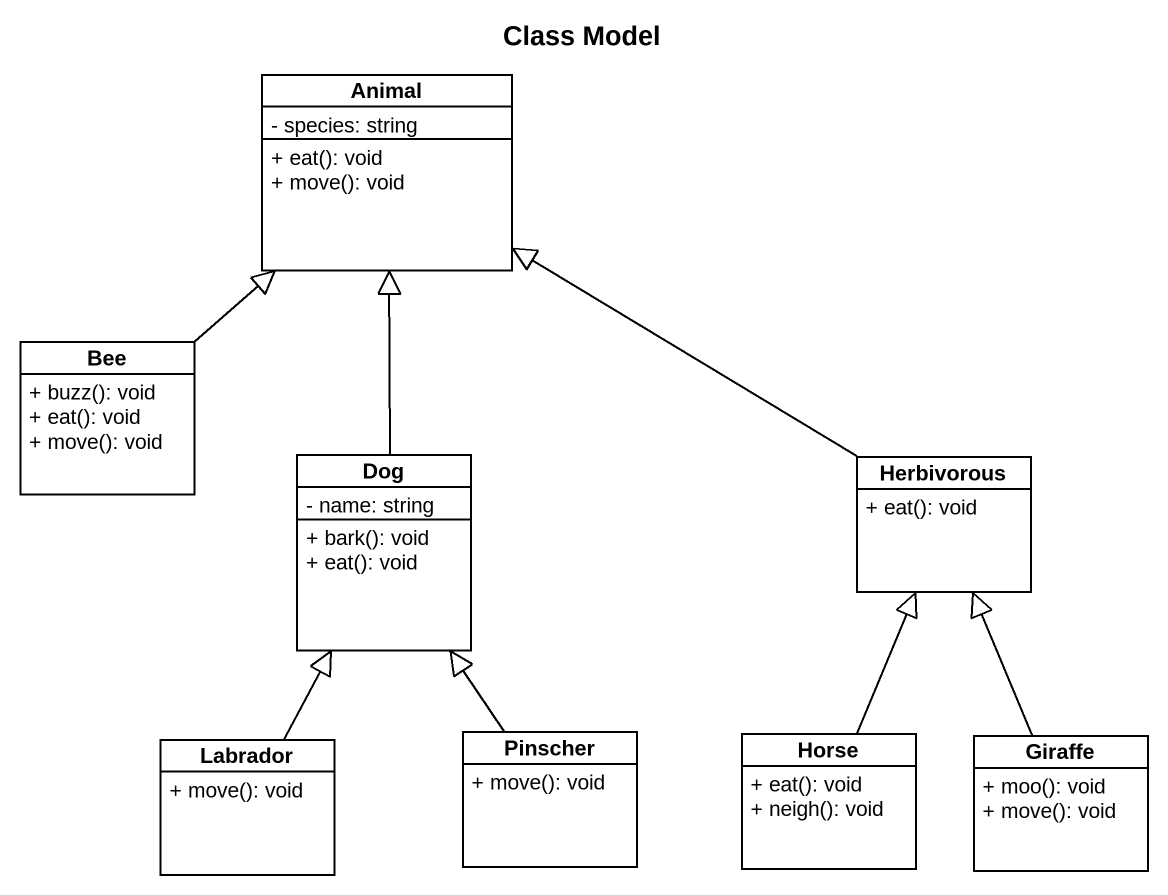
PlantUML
@startuml
title Class Model
hide circle
hide empty members
skinparam classAttributeIconSize 0
class Animal {
  - species: string
  + eat(): void
  + move(): void
}
class Bee {
  + buzz(): void
  + eat(): void
  + move(): void
}
class Dog {
  - name: string
  + bark(): void
  + eat(): void
}
class Herbivorous {
  + eat(): void
}
class Labrador {
  + move(): void
}
class Pinscher {
  + move(): void
}
class Horse {
  + eat(): void
  + neigh(): void
}
class Giraffe {
  + moo(): void
  + move(): void
}
Bee -up-|> Animal
Dog -up-|> Animal
Herbivorous -up-|> Animal
Labrador -up-|> Dog
Pinscher -up-|> Dog
Horse -up-|> Herbivorous
Giraffe -up-|> Herbivorous
@enduml
